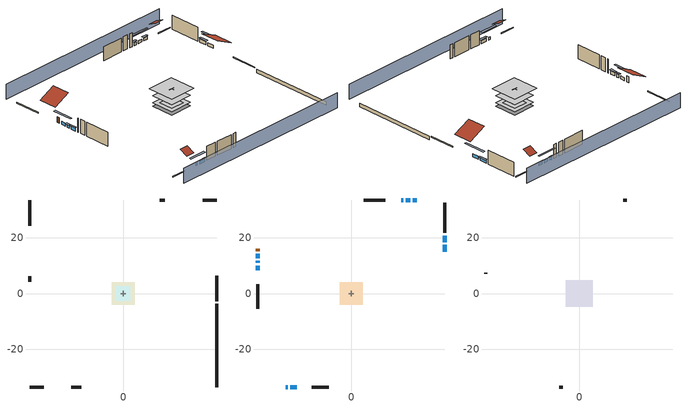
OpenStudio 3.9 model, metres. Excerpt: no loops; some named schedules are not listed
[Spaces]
garage 1
 floor foundation (Slab1 construction): -2.59,-2.59 -2.59,2.59 2.59,2.59 2.59,-2.59 z0
 wall outside (Wall1 construction): -18.64,-33.44 -14.98,-33.44 z0.3:5.18
 wall outside (Wall2 construction): -33.44,6.09 -33.44,4.27 z0.3:5.18
 wall outside (Wall12 construction): 14.85,33.44 13.02,33.44 z0.3:5.18
 wall to conditioned space 1 (Wall5 construction Reversed): 0,-0.91 0,0.91 z0.3:5.18
 wall to conditioned space 1 (Wall6 construction Reversed): 0.91,0 -0.91,0 z0.3:5.18
crawlspace - vented 1
 floor foundation (Slab2 construction): -4.05,-4.05 -4.05,4.05 4.05,4.05 4.05,-4.05 z-0.91
 wall outside (RimJoist1 construction): 33.44,-2.76 33.44,6.41 z0.3:0.61
 wall outside (RimJoist2 construction): -33.44,-33.44 -28.35,-33.44 z0.3:0.61
 wall outside (RimJoist3 construction): -33.44,33.44 -33.44,24.26 z0.3:0.61
 wall outside (RimJoist4 construction): 33.44,33.44 28.35,33.44 z0.3:0.61
 wall foundation (FoundationWall1 construction): 33.44,-33.44 33.44,-3.69 z-0.91:0.3
conditioned space 1
 floor to crawlspace - vented 1 (Floor1 construction): -4.05,-4.05 -4.05,4.05 4.05,4.05 4.05,-4.05 z0.3
 floor to garage 1 (Floor2 construction): -2.59,-2.59 -2.59,2.59 2.59,2.59 2.59,-2.59 z0.3
 floor adiabatic (AdiabaticFloorConstruction): -4.05,-4.05 -4.05,4.05 4.05,4.05 4.05,-4.05 z2.74
 wall outside (Wall3 construction): 33.44,21.66 33.44,32.51 z0.3:5.18
 wall outside (Wall4 construction): -14.06,-33.44 -8.03,-33.44 z0.3:5.18
 wall outside (Wall7 construction): -33.44,3.34 -33.44,-5.46 z0.3:5.18
 wall outside (Wall8 construction): 12.09,33.44 4.4,33.44 z0.3:5.18
 wall outside (AdiabaticWallConstruction): 33.44,14.91 33.44,17.36 / 33.44,18.29 33.44,20.74 / -33.44,14.21 -33.44,12.64 / -33.44,11.71 -33.44,10.92 z0.3:1.37; -23.43,-33.44 -22.74,-33.44 z0.3:1.25; -21.82,-33.44 -19.57,-33.44 z0.3:1.31; -33.44,9.99 -33.44,8.29 z0.3:1.43; 21.02,33.44 19.53,33.44 / 23.43,33.44 21.95,33.44 z0.3:1.28; 18.6,33.44 17.83,33.44 z0.3:1.34
 wall outside (AdiabaticWallConstruction 1): -33.44,16.05 -33.44,15.14 z0.3:2.34
 window (WindowConstruction): 33.44,14.91 33.44,17.36 z0.3:1.37
 window (WindowConstruction 1): 33.44,18.29 33.44,20.74 z0.3:1.37
 window (WindowConstruction 2): -23.43,-33.44 -22.74,-33.44 z0.3:1.25
 window (WindowConstruction 3): -21.82,-33.44 -19.57,-33.44 z0.3:1.31
 window (WindowConstruction 4): -33.44,14.21 -33.44,12.64 z0.3:1.37
 window (WindowConstruction 5): -33.44,11.71 -33.44,10.92 z0.3:1.37
 window (WindowConstruction 6): -33.44,9.99 -33.44,8.3 z0.3:1.43
 window (WindowConstruction 7): 21.02,33.44 19.53,33.44 z0.3:1.28
 window (WindowConstruction 8): 18.6,33.44 17.83,33.44 z0.3:1.34
 window (WindowConstruction 9): 23.43,33.44 21.95,33.44 z0.3:1.28
 door (Door): -33.44,16.05 -33.44,15.14 z0.3:2.34
 ceiling adiabatic (AdiabaticFloorConstruction): 4.05,-4.05 4.05,4.05 -4.05,4.05 -4.05,-4.05 z2.74
attic - vented 1
 floor to conditioned space 1 (Floor3 construction Reversed): -4.8,-4.8 -4.8,4.8 4.8,4.8 4.8,-4.8 z5.18
 wall outside (Wall9 construction): -7.1,-33.44 -5.98,-33.44 z0.3:5.18
 wall outside (Wall10 construction): 16.9,33.44 15.78,33.44 z0.3:5.18
 wall outside (Wall11 construction): -33.44,7.37 -33.44,7.02 z0.3:5.18
 roof outside (Roof1 construction): 33.44,13.98,5.18 27.5,13.98,8.15 27.5,7.34,8.15 33.44,7.34,5.18
 roof outside (Roof2 construction): -24.36,-33.44,5.18 -24.36,-30.7,6.55 -27.42,-30.7,6.55 -27.42,-33.44,5.18
 roof outside (Roof3 construction): 24.36,33.44,5.18 24.36,30.7,6.55 27.42,30.7,6.55 27.42,33.44,5.18
 roof outside (Roof4 construction): -33.44,16.98,5.18 -27.76,16.98,8.02 -27.76,23.33,8.02 -33.44,23.33,5.18
shading: 33.44,38.01 -33.44,38.01 / -33.44,-38.01 33.44,-38.01 z0:5.18; 33.44,20.1 33.44,12.17 34.05,12.17 34.05,20.1 z4.11; 33.44,21.04 33.44,17.98 34.05,17.98 34.05,21.04 z1.68; -20,-33.44 -26.18,-33.44 -26.18,-34.05 -20,-34.05 z3.99; -19.27,-33.44 -22.12,-33.44 -22.12,-34.05 -19.27,-34.05 z1.62; -33.44,9.9 -33.44,16.95 -34.05,16.95 -34.05,9.9 z4.11; -33.44,10.62 -33.44,12.02 -34.05,12.02 -34.05,10.62 z1.68; -33.44,7.99 -33.44,10.3 -34.05,10.3 -34.05,7.99 z1.74; 16.79,33.44 23.76,33.44 23.76,34.05 16.79,34.05 z4.02; 17.53,33.44 18.91,33.44 18.91,34.05 17.53,34.05 z1.65; 21.64,33.44 23.74,33.44 23.74,34.05 21.64,34.05 z1.58
[Site]
Portland Intl Arpt_OR: Latitude {deg}=45.59; Longitude {deg}=-122.6; Time Zone {hr}=-8; Elevation {m}=33; Terrain=Suburbs; Keep Site Location Information=Yes
[Site:GroundTemperature:Shallow]
10.2558, 8.96328, 8.85977, 9.47314, 11.9355, 14.3863, 16.5111, 17.8571, 17.9714, 16.8767, 14.8061, 12.4304
[Site:WaterMainsTemperature]
Calculation Method=Schedule; Temperature Schedule=mains temperature schedule
[Building]
Building 1
[Material] Roughness=Rough
Name | Thickness {m} | Conductivity {W/m-K} | Density {kg/m3} | Specific Heat {J/kg-K} | Thermal Absorptance | Solar Absorptance | Visible Absorptance
asphalt or fiberglass shingles | 0.00635 | 0.162714 | 1121.4 | 1465.45 | 0.9 | 0.85 | 0.85
roof rigid ins | 0.00281632 | 0.029427 | 32.04 | 1214.23 | 0.9 | 0.7 | 0.7
osb sheathing 0.5 in. | 0.0127 | 0.115458 | 512.64 | 1214.23 | 0.9 | 0.6 | 0.6
wood siding | 0.0254 | 0.102417 | 544.68 | 1172.36 | 0.9 | 0.85 | 0.85
osb sheathing 0.5 in. 1 | 0.0127 | 0.115458 | 512.64 | 1214.23 | 0.9 | 0.7 | 0.7
wall stud and cavity | 0.1397 | 0.727959 | 139.0536 | 1170.24 | 0.9 | 0.6 | 0.6
wall stud and cavity 1 | 0.1397 | 0.550994 | 139.0536 | 1170.24 | 0.9 | 0.7 | 0.7
gypsum board | 0.0127 | 0.160291 | 801 | 837.4 | 0.9 | 0.6 | 0.6
osb sheathing 0.5 in. 2; osb sheathing 0.5 in. 3 | 0.0127 | 0.115458 | 512.64 | 1214.23
wall stud and cavity 2 | 0.1397 | 0.335416 | 139.0536 | 1170.24 | 0.9 | 0.7 | 0.7
rim joist stud and cavity | 0.0508 | 0.178688 | 50.32683 | 1063.81 | 0.9 | 0.6 | 0.6
floor stud and cavity | 0.1397 | 0.923637 | 92.3553 | 1139.71 | 0.9 | 0.7 | 0.7
osb sheathing 0.75 in. | 0.01905 | 0.115458 | 512.64 | 1214.23 | 0.9 | 0.7 | 0.7
floor covering | 0.0127 | 0.0433444 | 54.468 | 1339.84 | 0.9 | 0.6 | 0.6
ceiling loosefill ins | 0.254 | 0.0480833 | 16.02 | 1046.75 | 0.9 | 0.7 | 0.7
ceiling stud and cavity | 0.1397 | 0.104117 | 65.682 | 1177.47 | 0.9 | 0.7 | 0.7
concrete 4.0 in. | 0.1016 | 1.803125 | 2242.8 | 837.4 | 0.9 | 0.7 | 0.7
concrete 8.0 in. | 0.2032 | 1.803125 | 2242.8 | 837.4 | 0.9 | 0.7 | 0.7
soil 0.5 in. | 0.0127 | 1.3848 | 1842.3 | 418.7 | 0.9 | 0.7 | 0.7
wood siding 1; wood siding 2 | 0.0254 | 0.102417 | 544.68 | 1172.36
wall rigid ins; floor rigid ins | 0.512978 | 0.029427 | 32.04 | 1214.23 | 0.9 | 0.7 | 0.7
wall stud and cavity 3 | 0.0889 | 0.380278 | 52.3479 | 1209.89 | 0.9 | 0.7 | 0.7
door material | 0.04445 | 0.0612267 | 512.64 | 1214.23 | 0.9 | 0.7 | 0.7
floor stud and cavity 1 | 0.1397 | 1.75129 | 37.0049 | 1207.88 | 0.9 | 0.7 | 0.7
wall stud and cavity 4 | 0.0889 | 0.391764 | 83.0341 | 1211.67 | 0.9 | 0.7 | 0.7
furniture material conditioned space 1; furniture material garage 1 | 0.1524 | 0.115458 | 640.8 | 1214.23 | 0.9 | 0.6 | 0.6
[Construction]
Roof1 construction; Roof2 construction; Roof3 construction; Roof4 construction: asphalt or fiberglass shingles, roof rigid ins, osb sheathing 0.5 in.
Wall1 construction; Wall2 construction: wood siding, osb sheathing 0.5 in. 1, wall stud and cavity
Wall3 construction; Wall4 construction: wood siding, osb sheathing 0.5 in. 1, wall stud and cavity 1, gypsum board
Wall5 construction Reversed: gypsum board, wall stud and cavity 2, osb sheathing 0.5 in. 2
Wall6 construction Reversed: gypsum board, wall stud and cavity 2, osb sheathing 0.5 in. 3
Wall7 construction; Wall8 construction: wood siding, osb sheathing 0.5 in. 3, wall stud and cavity 1, gypsum board
Wall9 construction; Wall10 construction; Wall11 construction; Wall12 construction: wood siding, osb sheathing 0.5 in. 3, wall stud and cavity
RimJoist1 construction; RimJoist2 construction; RimJoist3 construction; RimJoist4 construction: wood siding, rim joist stud and cavity
Floor1 construction; Floor2 construction: floor stud and cavity, osb sheathing 0.75 in., floor covering
Floor3 construction Reversed: gypsum board, ceiling stud and cavity, ceiling loosefill ins
Slab1 construction: concrete 4.0 in.
FoundationWall1 construction: concrete 8.0 in.
Slab2 construction: soil 0.5 in.
WindowConstruction; WindowConstruction 1; WindowConstruction 2; WindowConstruction 3; WindowConstruction 4; WindowConstruction 5; WindowConstruction 6; WindowConstruction 7; WindowConstruction 8; WindowConstruction 9: WindowMaterial
AdiabaticWallConstruction: wood siding 1, wall rigid ins, wall stud and cavity 3, gypsum board
Door: door material
AdiabaticWallConstruction 1: wood siding 2, wall rigid ins, wall stud and cavity 3, gypsum board
AdiabaticFloorConstruction: floor stud and cavity 1, floor rigid ins, osb sheathing 0.75 in., floor covering
PartitionWallConstruction: gypsum board, wall stud and cavity 4, gypsum board
furniture construction conditioned space 1: furniture material conditioned space 1
furniture construction garage 1: furniture material garage 1
[WindowMaterial:SimpleGlazingSystem]
WindowMaterial: U-Factor {W/m2-K}=4.76952; Solar Heat Gain Coefficient=0.63
[ThermalZone] Multiplier=1; Use Ideal Air Loads=No
Name | Volume {m3} | Thermostat
conditioned space | 384.656 | conditioned space temperature setpoint
attic - vented | 66.0439
garage | 65.242
crawlspace - vented | 79.8535
[Sizing:Zone] Zone Cooling Design Supply Air Temperature Input Method=SupplyAirTemperature; Zone Cooling Design Supply Air Temperature {C}=14; Zone Cooling Design Supply Air Temperature Difference {deltaC}=11.11; Zone Heating Design Supply Air Temperature Input Method=SupplyAirTemperature; Zone Heating Design Supply Air Temperature {C}=40; Zone Heating Design Supply Air Temperature Difference {deltaC}=11.11; Zone Cooling Design Supply Air Humidity Ratio {kg-H2O/kg-air}=0.0085; Zone Heating Design Supply Air Humidity Ratio {kg-H2O/kg-air}=0.008; Cooling Design Air Flow Method=DesignDay; Heating Design Air Flow Method=DesignDay; Account for Dedicated Outdoor Air System=No; Dedicated Outdoor Air System Control Strategy=NeutralSupplyAir; Dedicated Outdoor Air Low Setpoint Temperature for Design {C}=autosize; Dedicated Outdoor Air High Setpoint Temperature for Design {C}=autosize; Zone Load Sizing Method=Sensible Load Only No Latent Load; Zone Latent Cooling Design Supply Air Humidity Ratio Input Method=HumidityRatioDifference; Zone Cooling Design Supply Air Humidity Ratio Difference {kgWater/kgDryAir}=0.005; Zone Latent Heating Design Supply Air Humidity Ratio Input Method=HumidityRatioDifference; Zone Humidification Design Supply Air Humidity Ratio Difference {kgWater/kgDryAir}=0.005; Sizing Option=Coincident
attic - vented; garage; crawlspace - vented
[Space]
Name | Thermal Zone | Volume {m3}
conditioned space 1 | conditioned space | 384.656
attic - vented 1 | attic - vented | 66.0439
garage 1 | garage | 65.242
crawlspace - vented 1 | crawlspace - vented | 79.8535
[ThermostatSetpoint:DualSetpoint]
conditioned space temperature setpoint: Heating Setpoint Temperature Schedule=heating setpoint; Cooling Setpoint Temperature Schedule=cooling setpoint; Temperature Difference Between Cutout And Setpoint {deltaC}=0
[Foundation:Kiva] Wall Depth Below Slab {m}=0.2032
Name | Initial Indoor Air Temperature {C} | Wall Height Above Grade {m}
Foundation Kiva 1 | 13.4258 | 0.1016
Foundation Kiva 2 | 8.41658 | 0.3048
[Foundation:Kiva:Settings]
Soil Conductivity {W/m-K}=1.3848; Soil Density {kg/m3}=1842.3; Soil Specific Heat {J/kg-K}=418.7; Ground Solar Absorptivity=0.9; Ground Thermal Absorptivity=0.9; Ground Surface Roughness {m}=0.03; Far-Field Width {m}=40; Deep-Ground Boundary Condition=ZeroFlux; Deep-Ground Depth {m}=40; Minimum Cell Dimension {m}=0.2; Maximum Cell Growth Coefficient=3; Simulation Timestep=Timestep
[SurfaceProperty:ExposedFoundationPerimeter] Exposed Perimeter Calculation Method=TotalExposedPerimeter
Name | Total Exposed Perimeter {m}
Slab1 | 14.6304
Slab2 | 29.74848
[SurfaceProperty:IncidentSolarMultiplier] Incident Solar Multiplier=1; Incident Solar Multiplier Schedule=trans schedule winter=0.85 summer=0.7
Window1; Window2; Window3; Window4; Window5; Window6; Window7; Window8; Window9; Window10
[InternalMass:Definition] Design Level Calculation Method=SurfaceArea
Name | Construction | Surface Area {m2}
partition wall mass | PartitionWallConstruction | 157.749
furniture mass conditioned space 1 | furniture construction conditioned space 1 | 63.09974
furniture mass garage 1 | furniture construction garage 1 | 2.67561
[InternalMass] Multiplier=1
Name | Internal Mass Definition | Space or SpaceType
partition wall mass | partition wall mass | conditioned space 1
furniture mass conditioned space 1 | furniture mass conditioned space 1 | conditioned space 1
furniture mass garage 1 | furniture mass garage 1 | garage 1
[EnergyManagementSystem:Sensor]
Name | Output Variable or Output Meter Index Key | Output Variable or Output Meter
water_heater_T_set | water heater setpoint | Schedule Value
fridge_tin_s_1 | garage | Zone Mean Air Temperature
out_pb_s |  | Site Outdoor Air Barometric Pressure
out_wt_s |  | Site Outdoor Air Humidity Ratio
site_vw_s |  | Site Wind Speed
cool_season | cooling season schedule | Schedule Value
natural_vent_s | natural vent schedule | Schedule Value
htg_sp_s | heating setpoint | Schedule Value
clg_sp_s | cooling setpoint | Schedule Value
mech_vent_range_fan_0_sch_s | mech vent range fan 0 schedule | Schedule Value
mech_vent_bath_fan_0_sch_s | mech vent bath fan 0 schedule | Schedule Value
clothes_dryer_exhaust_0_sch_s | clothes_dryer | Schedule Value
htg_load_cond |  | Heating:EnergyTransfer:Zone:CONDITIONED SPACE
clg_load_cond |  | Cooling:EnergyTransfer:Zone:CONDITIONED SPACE
s_conv | Floor1 | Surface Inside Face Convection Heat Gain Energy
s_ig | Floor1 | Surface Inside Face Internal Gains Radiation Heat Gain Energy
s_sol | Floor1 | Surface Inside Face Solar Radiation Heat Gain Energy
s_lgt | Floor1 | Surface Inside Face Lights Radiation Heat Gain Energy
s_surf | Floor1 | Surface Inside Face Net Surface Thermal Radiation Heat Gain Energy
s_conv_1 | Floor2 | Surface Inside Face Convection Heat Gain Energy
s_ig_1 | Floor2 | Surface Inside Face Internal Gains Radiation Heat Gain Energy
s_sol_1 | Floor2 | Surface Inside Face Solar Radiation Heat Gain Energy
s_lgt_1 | Floor2 | Surface Inside Face Lights Radiation Heat Gain Energy
s_surf_1 | Floor2 | Surface Inside Face Net Surface Thermal Radiation Heat Gain Energy
s_conv_2 | Floor3 | Surface Inside Face Convection Heat Gain Energy
s_ig_2 | Floor3 | Surface Inside Face Internal Gains Radiation Heat Gain Energy
s_sol_2 | Floor3 | Surface Inside Face Solar Radiation Heat Gain Energy
s_lgt_2 | Floor3 | Surface Inside Face Lights Radiation Heat Gain Energy
s_surf_2 | Floor3 | Surface Inside Face Net Surface Thermal Radiation Heat Gain Energy
s_conv_3 | inferred conditioned ceiling | Surface Inside Face Convection Heat Gain Energy
s_ig_3 | inferred conditioned ceiling | Surface Inside Face Internal Gains Radiation Heat Gain Energy
s_sol_3 | inferred conditioned ceiling | Surface Inside Face Solar Radiation Heat Gain Energy
s_lgt_3 | inferred conditioned ceiling | Surface Inside Face Lights Radiation Heat Gain Energy
s_surf_3 | inferred conditioned ceiling | Surface Inside Face Net Surface Thermal Radiation Heat Gain Energy
s_conv_4 | inferred conditioned floor | Surface Inside Face Convection Heat Gain Energy
s_ig_4 | inferred conditioned floor | Surface Inside Face Internal Gains Radiation Heat Gain Energy
s_sol_4 | inferred conditioned floor | Surface Inside Face Solar Radiation Heat Gain Energy
s_lgt_4 | inferred conditioned floor | Surface Inside Face Lights Radiation Heat Gain Energy
s_surf_4 | inferred conditioned floor | Surface Inside Face Net Surface Thermal Radiation Heat Gain Energy
ss_sol | Door1 | Surface Inside Face Solar Radiation Heat Gain Energy
ss_lgt | Door1 | Surface Inside Face Lights Radiation Heat Gain Energy
ss_conv | Door1 | Surface Inside Face Convection Heat Gain Energy
ss_ig | Door1 | Surface Inside Face Internal Gains Radiation Heat Gain Energy
ss_surf | Door1 | Surface Inside Face Net Surface Thermal Radiation Heat Gain Energy
ss_conv_1 | Window1 | Surface Inside Face Convection Heat Gain Energy
ss_ig_1 | Window1 | Surface Inside Face Internal Gains Radiation Heat Gain Energy
ss_surf_1 | Window1 | Surface Inside Face Net Surface Thermal Radiation Heat Gain Energy
ss_trans_in | Window1 | Surface Window Transmitted Solar Radiation Rate
ss_back_out | Window1 | Surface Window Shortwave from Zone Back Out Window Heat Transfer Rate
ss_trans_out | Window1 | Surface Inside Face Initial Transmitted Diffuse Transmitted Out Window Solar Radiation Rate
ss_conv_2 | Window10 | Surface Inside Face Convection Heat Gain Energy
ss_ig_2 | Window10 | Surface Inside Face Internal Gains Radiation Heat Gain Energy
ss_surf_2 | Window10 | Surface Inside Face Net Surface Thermal Radiation Heat Gain Energy
ss_trans_in_1 | Window10 | Surface Window Transmitted Solar Radiation Rate
ss_back_out_1 | Window10 | Surface Window Shortwave from Zone Back Out Window Heat Transfer Rate
ss_trans_out_1 | Window10 | Surface Inside Face Initial Transmitted Diffuse Transmitted Out Window Solar Radiation Rate
ss_conv_3 | Window2 | Surface Inside Face Convection Heat Gain Energy
ss_ig_3 | Window2 | Surface Inside Face Internal Gains Radiation Heat Gain Energy
ss_surf_3 | Window2 | Surface Inside Face Net Surface Thermal Radiation Heat Gain Energy
ss_trans_in_2 | Window2 | Surface Window Transmitted Solar Radiation Rate
ss_back_out_2 | Window2 | Surface Window Shortwave from Zone Back Out Window Heat Transfer Rate
ss_trans_out_2 | Window2 | Surface Inside Face Initial Transmitted Diffuse Transmitted Out Window Solar Radiation Rate
ss_conv_4 | Window3 | Surface Inside Face Convection Heat Gain Energy
ss_ig_4 | Window3 | Surface Inside Face Internal Gains Radiation Heat Gain Energy
ss_surf_4 | Window3 | Surface Inside Face Net Surface Thermal Radiation Heat Gain Energy
ss_trans_in_3 | Window3 | Surface Window Transmitted Solar Radiation Rate
ss_back_out_3 | Window3 | Surface Window Shortwave from Zone Back Out Window Heat Transfer Rate
ss_trans_out_3 | Window3 | Surface Inside Face Initial Transmitted Diffuse Transmitted Out Window Solar Radiation Rate
ss_conv_5 | Window4 | Surface Inside Face Convection Heat Gain Energy
ss_ig_5 | Window4 | Surface Inside Face Internal Gains Radiation Heat Gain Energy
ss_surf_5 | Window4 | Surface Inside Face Net Surface Thermal Radiation Heat Gain Energy
ss_trans_in_4 | Window4 | Surface Window Transmitted Solar Radiation Rate
ss_back_out_4 | Window4 | Surface Window Shortwave from Zone Back Out Window Heat Transfer Rate
ss_trans_out_4 | Window4 | Surface Inside Face Initial Transmitted Diffuse Transmitted Out Window Solar Radiation Rate
ss_conv_6 | Window5 | Surface Inside Face Convection Heat Gain Energy
ss_ig_6 | Window5 | Surface Inside Face Internal Gains Radiation Heat Gain Energy
ss_surf_6 | Window5 | Surface Inside Face Net Surface Thermal Radiation Heat Gain Energy
ss_trans_in_5 | Window5 | Surface Window Transmitted Solar Radiation Rate
ss_back_out_5 | Window5 | Surface Window Shortwave from Zone Back Out Window Heat Transfer Rate
ss_trans_out_5 | Window5 | Surface Inside Face Initial Transmitted Diffuse Transmitted Out Window Solar Radiation Rate
ss_conv_7 | Window6 | Surface Inside Face Convection Heat Gain Energy
ss_ig_7 | Window6 | Surface Inside Face Internal Gains Radiation Heat Gain Energy
ss_surf_7 | Window6 | Surface Inside Face Net Surface Thermal Radiation Heat Gain Energy
ss_trans_in_6 | Window6 | Surface Window Transmitted Solar Radiation Rate
ss_back_out_6 | Window6 | Surface Window Shortwave from Zone Back Out Window Heat Transfer Rate
ss_trans_out_6 | Window6 | Surface Inside Face Initial Transmitted Diffuse Transmitted Out Window Solar Radiation Rate
ss_conv_8 | Window7 | Surface Inside Face Convection Heat Gain Energy
ss_ig_8 | Window7 | Surface Inside Face Internal Gains Radiation Heat Gain Energy
ss_surf_8 | Window7 | Surface Inside Face Net Surface Thermal Radiation Heat Gain Energy
ss_trans_in_7 | Window7 | Surface Window Transmitted Solar Radiation Rate
ss_back_out_7 | Window7 | Surface Window Shortwave from Zone Back Out Window Heat Transfer Rate
ss_trans_out_7 | Window7 | Surface Inside Face Initial Transmitted Diffuse Transmitted Out Window Solar Radiation Rate
ss_conv_9 | Window8 | Surface Inside Face Convection Heat Gain Energy
[ElectricEquipment:Definition] Design Level Calculation Method=EquipmentLevel
Name | Design Level {W} | Fraction Latent | Fraction Radiant | Fraction Lost
ceiling fan | 17.3881 | 0 | 0.558 | 0
clothes washer | 191.471 | 0.03 | 0.162 | 0.7
clothes dryer | 1853.27 | 0.015 | 0.081 | 0.85
dishwasher | 445.041 | 0.3 | 0.18 | 0.4
fridge | 46.9578 | 0 | 0.6 | 0
fridge 2 | 80.4475 | 0 | 0.6 | 0
freezer | 194.914 | 0 | 0.6 | 0
cooking range | 70.9729 | 0.16 | 0.384 | 0.2
misc tv | 200.013 | 0 | 0.6 | 0
misc plug loads | 160.994 | 0.021 | 0.558 | 0.049
whole house fan; mech vent house fan | 0 | 0 | 0 | 1
mech vent house fan cfis | 0 | 0 | 0 | 0
mech vent range fan 0 | 30 | 0 | 0 | 1
mech vent bath fan 0 | 15 | 0 | 0 | 1
[ElectricEquipment]
Name | Electric Equipment Definition | Space or SpaceType | Schedule
ceiling fan | ceiling fan | conditioned space 1 | ceiling_fan
clothes washer | clothes washer | conditioned space 1 | clothes_washer
clothes dryer | clothes dryer | conditioned space 1 | clothes_dryer
dishwasher | dishwasher | conditioned space 1 | dishwasher
fridge | fridge | conditioned space 1 | fridge schedule
fridge 1 | fridge 2 | garage 1 | fridge schedule 1
freezer | freezer | garage 1 | freezer schedule
cooking range | cooking range | conditioned space 1 | cooking_range
misc tv | misc tv | conditioned space 1 | plug_loads_tv
misc plug loads | misc plug loads | conditioned space 1 | plug_loads_other
whole house fan | whole house fan | conditioned space 1 | Always On Discrete
mech vent house fan | mech vent house fan | conditioned space 1 | mech vent house fan schedule
mech vent house fan cfis | mech vent house fan cfis | conditioned space 1 | mech vent house fan cfis schedule
mech vent range fan 0 | mech vent range fan 0 | conditioned space 1 | mech vent range fan 0 schedule
mech vent bath fan 0 | mech vent bath fan 0 | conditioned space 1 | mech vent bath fan 0 schedule
[OtherEquipment:Definition] Design Level Calculation Method=EquipmentLevel
Name | Design Level {W} | Fraction Latent | Fraction Radiant | Fraction Lost
water heater sens; mech vent house fan sensible load | 0 | 0 | 0 | 0
water heater lat; mech vent house fan latent load | 0 | 1 | 0 | 0
water heater energy adjustment1 | 0.01 | 0 | 0 | 1
clothes dryer 2 | 0 | 0.015 | 0.081 | 0.85
cooking range 2 | 2080.01 | 0.16 | 0.384 | 0.2
general water use sensible | -43.4886 | 0 | 0.6 | 0
general water use latent | 44.1266 | 1 | 0 | 0
[OtherEquipment] Space or SpaceType=conditioned space 1
Name | Other Equipment Definition | Schedule | Fuel Type
water heater sens | water heater sens | Always On Discrete
water heater lat | water heater lat | Always On Discrete
water heater energy adjustment1 | water heater energy adjustment1 | Always On Discrete | Electricity
clothes dryer 1 | clothes dryer 2 | clothes_dryer | Electricity
cooking range 1 | cooking range 2 | cooking_range | NaturalGas
general water use sensible | general water use sensible | general water use schedule
general water use latent | general water use latent | general water use schedule
mech vent house fan sensible load | mech vent house fan sensible load | Always On Discrete
mech vent house fan latent load | mech vent house fan latent load | Always On Discrete
[WaterUse:Equipment:Definition]
Name | Peak Flow Rate {m3/s}
clothes washer | 2.71169e-06
dishwasher | 5.41279e-06
[Lights:Definition] Design Level Calculation Method=LightingLevel; Fraction Radiant=0.6; Fraction Visible=0.2; Return Air Fraction=0
Name | Lighting Level {W}
interior lighting | 1029.7
garage lighting | 52.921
[Lights] Fraction Replaceable=1
Name | Lights Definition | Space or SpaceType | Schedule
interior lighting | interior lighting | conditioned space 1 | lighting_interior
garage lighting | garage lighting | garage 1 | lighting_garage
[Exterior:Lights:Definition]
exterior lighting: Design Level {W}=42.5523
[Exterior:Lights]
exterior lighting: Exterior Lights Definition=exterior lighting; Schedule=exterior lighting schedule
[People:Definition]
occupants: Number of People Calculation Method=People; Number of People {people}=2; Fraction Radiant=0.314171; Sensible Heat Fraction=0.56303; Carbon Dioxide Generation Rate {m3/s-W}=0; Enable ASHRAE 55 Comfort Warnings=No; Mean Radiant Temperature Calculation Type=EnclosureAveraged
[People]
occupants: People Definition=occupants; Space or SpaceType=conditioned space 1; Number of People Schedule=occupants; Activity Level Schedule=occupants activity schedule; Multiplier=1
[SpaceInfiltration:DesignFlowRate] Schedule=Always On Discrete
Name | Space or SpaceType | Design Flow Rate Calculation Method | Design Flow Rate {m3/s} | Air Changes per Hour {1/hr} | Constant Term Coefficient | Temperature Term Coefficient | Velocity Term Coefficient | Velocity Squared Term Coefficient
natural vent flow; whole house fan flow; infil flow | conditioned space 1 | Flow/Space | 0
infil crawlspace - vented 1 | crawlspace - vented 1 | AirChanges/Hour |  | 2.6013 | 1 | 0 | 0 | 0
[ZoneMixing]
whole house fan mix: Zone or Space=attic - vented; Schedule=Always On Continuous; Design Flow Rate Calculation Method=Flow/Zone; Design Flow Rate {m3/s}=0; Source Zone or Space=conditioned space
[SpaceInfiltration:EffectiveLeakageArea] Schedule=Always On Discrete
Name | Space or SpaceType | Effective Air Leakage Area {cm2} | Stack Coefficient | Wind Coefficient
infil garage 1 | garage 1 | 543.674 | 0.000129147 | 4.64657e-05
infil attic - vented 1 | attic - vented 1 | 3074.78 | 0.000149348 | 4.23702e-05
